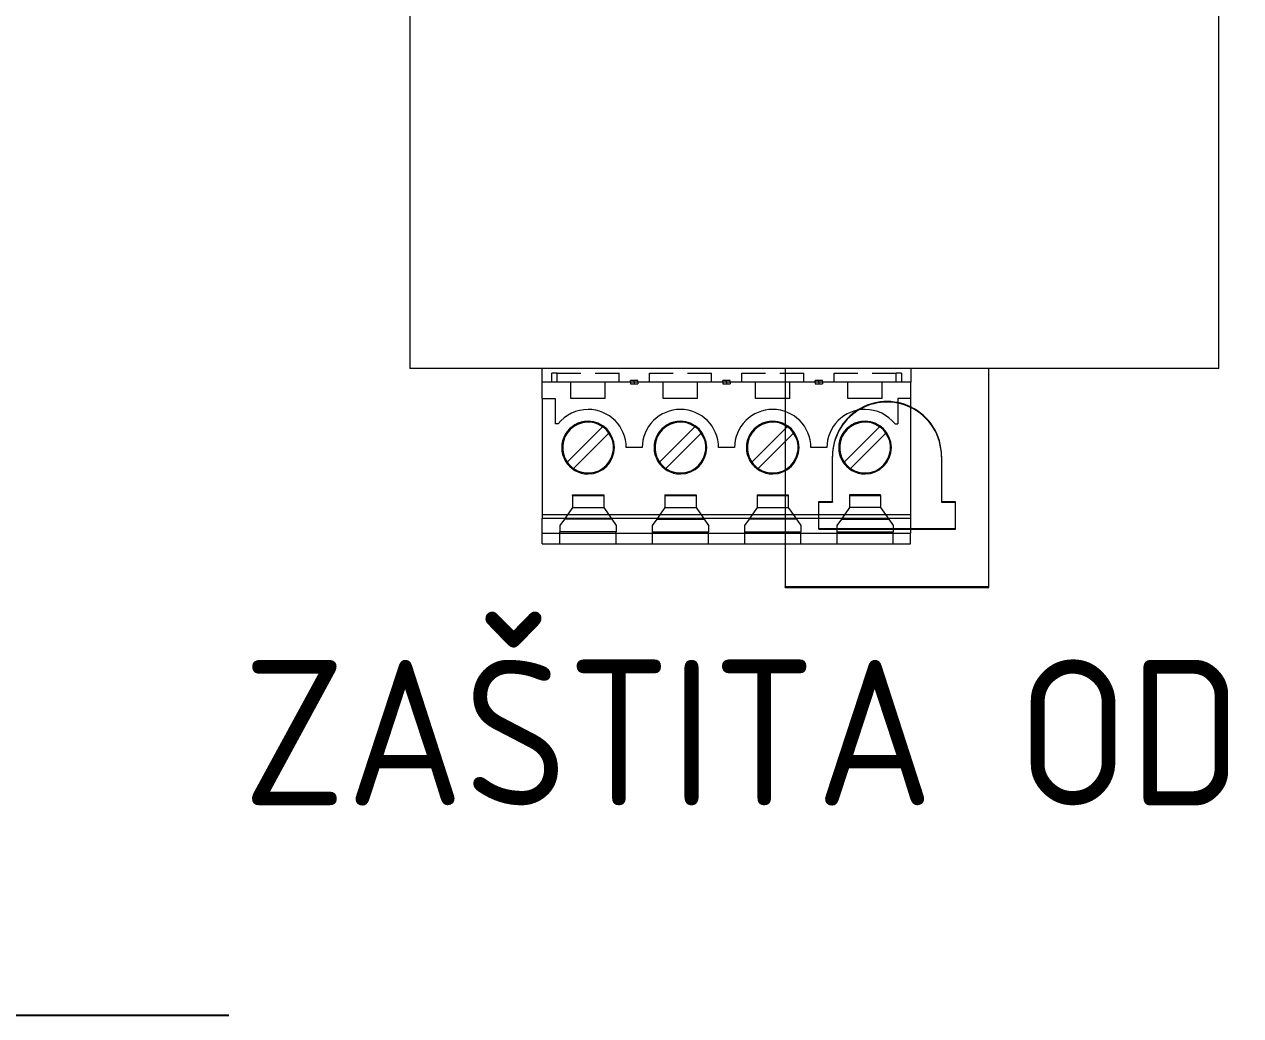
# Model space of a CAD drawing. Header units: millimetres. Extents: x 37984 to 70752, y 14140 to 37584.
# Drawn here: x 39291.3 to 39358.2, y 35629.1 to 35683.6 of the extents above; entities that cross this region are included whole.
import ezdxf

# ---------------------------------------------------------------- set-up
doc = ezdxf.new("R2010")
doc.units = ezdxf.units.MM
doc.set_wipeout_variables(frame=1)
doc.layers.add('! NO PLOT !', color=7, linetype='Continuous', true_color=0xff75dd, plot=False)
doc.layers.add('000-PI-Oprema', color=30, linetype='Continuous', lineweight=5)
doc.styles.add('PI0', font='isocpeur.ttf', dxfattribs={"width": 0.9})
doc.styles.get("Standard").update_dxf_attribs({"font": 'arial.ttf'})
doc.dimstyles.new('ISO-25', dxfattribs={"dimtxt": 4, "dimasz": 3, "dimexe": 1.25, "dimexo": 0.625, "dimtad": 1, "dimtxsty": 'Standard', "dimcen": 3, "dimadec": 0, "dimazin": 0, "dimtfac": 1, "dimtmove": 0, "dimatfit": 3, "dimfxl": 1, "dimarcsym": 0})

# ---------------------------------------------------------------- blocks, each defined once
blk = doc.blocks.new('P30_provjeriti')
at = {"layer": '000-PI-Oprema'}
for p, q in [((47301.487, 36608.899), (47301.477, 36608.899)), ((47301.477, 36608.899), (47301.477, 36608.899)), ((47301.487, 36607.999), (47301.487, 36608.899)), ((47301.487, 36608.899), (47301.487, 36608.899)), ((47321.767, 36608.899), (47301.487, 36608.899)), ((47302.017, 36608.899), (47302.017, 36608.899)), ((47302.167, 36608.899), (47302.167, 36608.899)), ((47302.312, 36608.899), (47302.312, 36608.899)), ((47302.517, 36608.899), (47302.517, 36608.899)), ((47303.069, 36608.899), (47303.069, 36608.899)), ((47303.069, 36607.999), (47303.069, 36608.899)), ((47303.617, 36608.899), (47303.617, 36608.899)), ((47304.417, 36608.899), (47304.417, 36608.899)), ((47304.966, 36608.899), (47304.966, 36608.899)), ((47304.966, 36607.999), (47304.966, 36608.899)), ((47305.517, 36608.899), (47305.517, 36608.899)), ((47305.722, 36608.899), (47305.722, 36608.899)), ((47306.557, 36608.999), (47306.356, 36608.999)), ((47306.356, 36608.899), (47306.356, 36608.999)), ((47306.356, 36608.899), (47306.356, 36608.799)), ((47306.356, 36608.799), (47306.758, 36608.799)), ((47306.758, 36608.999), (47306.557, 36608.999)), ((47306.557, 36608.899), (47306.557, 36608.999)), ((47306.557, 36608.899), (47306.557, 36608.799)), ((47306.758, 36608.899), (47306.758, 36608.999)), ((47306.758, 36608.899), (47306.758, 36608.799)), ((47307.392, 36608.899), (47307.392, 36608.899)), ((47307.597, 36608.899), (47307.597, 36608.899)), ((47308.149, 36608.899), (47308.149, 36608.899)), ((47308.149, 36607.999), (47308.149, 36608.899)), ((47308.697, 36608.899), (47308.697, 36608.899)), ((47309.497, 36608.899), (47309.497, 36608.899)), ((47310.046, 36608.899), (47310.046, 36608.899)), ((47310.046, 36607.999), (47310.046, 36608.899)), ((47310.597, 36608.899), (47310.597, 36608.899)), ((47310.802, 36608.899), (47310.802, 36608.899)), ((47311.637, 36608.999), (47311.436, 36608.999)), ((47311.436, 36608.899), (47311.436, 36608.999)), ((47311.436, 36608.899), (47311.436, 36608.799)), ((47311.436, 36608.799), (47311.838, 36608.799)), ((47311.838, 36608.999), (47311.637, 36608.999)), ((47311.637, 36608.899), (47311.637, 36608.999)), ((47311.637, 36608.899), (47311.637, 36608.799)), ((47311.838, 36608.899), (47311.838, 36608.999)), ((47311.838, 36608.899), (47311.838, 36608.799)), ((47312.472, 36608.899), (47312.472, 36608.899)), ((47312.677, 36608.899), (47312.677, 36608.899)), ((47313.229, 36608.899), (47313.229, 36608.899)), ((47313.229, 36607.999), (47313.229, 36608.899)), ((47313.777, 36608.899), (47313.777, 36608.899)), ((47314.577, 36608.899), (47314.577, 36608.899)), ((47315.126, 36608.899), (47315.126, 36608.899)), ((47315.126, 36607.999), (47315.126, 36608.899)), ((47315.677, 36608.899), (47315.677, 36608.899)), ((47315.882, 36608.899), (47315.882, 36608.899)), ((47316.717, 36608.999), (47316.516, 36608.999)), ((47316.516, 36608.899), (47316.516, 36608.999)), ((47316.516, 36608.899), (47316.516, 36608.799)), ((47316.516, 36608.799), (47316.918, 36608.799)), ((47316.918, 36608.999), (47316.717, 36608.999)), ((47316.717, 36608.899), (47316.717, 36608.999)), ((47316.717, 36608.899), (47316.717, 36608.799)), ((47316.918, 36608.899), (47316.918, 36608.999)), ((47316.918, 36608.899), (47316.918, 36608.799)), ((47317.552, 36608.899), (47317.552, 36608.899)), ((47317.757, 36608.899), (47317.757, 36608.899)), ((47318.309, 36608.899), (47318.309, 36608.899)), ((47318.309, 36607.999), (47318.309, 36608.899)), ((47318.857, 36608.899), (47318.857, 36608.899)), ((47319.657, 36608.899), (47319.657, 36608.899)), ((47320.206, 36608.899), (47320.206, 36608.899)), ((47320.206, 36607.999), (47320.206, 36608.899)), ((47320.757, 36608.899), (47320.757, 36608.899)), ((47320.962, 36608.899), (47320.962, 36608.899)), ((47321.107, 36608.899), (47321.107, 36608.899)), ((47321.257, 36608.899), (47321.257, 36608.899)), ((47321.767, 36608.899), (47321.767, 36608.899)), ((47321.767, 36608.899), (47321.767, 36607.999)), ((47321.797, 36608.899), (47321.767, 36608.899)), ((47321.797, 36608.899), (47321.797, 36608.899)), ((47301.487, 36607.999), (47301.487, 36601.399)), ((47301.487, 36607.999), (47301.487, 36607.999)), ((47301.487, 36607.999), (47302.217, 36607.999)), ((47302.217, 36607.999), (47302.217, 36607.999)), ((47302.217, 36607.999), (47302.217, 36606.599)), ((47303.069, 36607.999), (47303.069, 36607.999)), ((47304.966, 36607.999), (47303.069, 36607.999)), ((47304.966, 36607.999), (47304.966, 36607.999)), ((47308.149, 36607.999), (47308.149, 36607.999)), ((47310.046, 36607.999), (47308.149, 36607.999)), ((47310.046, 36607.999), (47310.046, 36607.999)), ((47313.229, 36607.999), (47313.229, 36607.999)), ((47315.126, 36607.999), (47313.229, 36607.999)), ((47315.126, 36607.999), (47315.126, 36607.999)), ((47318.309, 36607.999), (47318.309, 36607.999)), ((47320.206, 36607.999), (47318.309, 36607.999)), ((47320.206, 36607.999), (47320.206, 36607.999)), ((47321.767, 36607.999), (47321.057, 36607.999)), ((47321.057, 36607.999), (47321.057, 36606.599)), ((47321.057, 36607.999), (47321.057, 36607.999)), ((47321.767, 36607.999), (47321.767, 36601.399)), ((47321.767, 36607.999), (47321.767, 36607.999)), ((47302.217, 36606.599), (47302.217, 36606.599)), ((47302.368, 36606.599), (47302.217, 36606.599)), ((47302.368, 36606.599), (47302.368, 36606.599)), ((47302.867, 36604.502), (47304.815, 36606.45)), ((47303.027, 36606.289), (47303.027, 36606.289)), ((47305.168, 36606.097), (47303.22, 36604.148)), ((47304.815, 36606.45), (47304.815, 36606.45)), ((47305.168, 36606.097), (47305.168, 36606.097)), ((47309.895, 36606.45), (47307.947, 36604.502)), ((47308.107, 36606.289), (47308.107, 36606.289)), ((47310.248, 36606.097), (47308.3, 36604.148)), ((47309.895, 36606.45), (47309.895, 36606.45)), ((47310.248, 36606.097), (47310.248, 36606.097)), ((47313.027, 36604.502), (47314.975, 36606.45)), ((47313.187, 36606.289), (47313.187, 36606.289)), ((47315.328, 36606.097), (47313.38, 36604.148)), ((47314.975, 36606.45), (47314.975, 36606.45)), ((47315.328, 36606.097), (47315.328, 36606.097)), ((47320.055, 36606.45), (47318.107, 36604.502)), ((47318.267, 36606.289), (47318.267, 36606.289)), ((47320.408, 36606.097), (47318.46, 36604.148)), ((47320.055, 36606.45), (47320.055, 36606.45)), ((47320.408, 36606.097), (47320.408, 36606.097)), ((47320.907, 36606.599), (47320.907, 36606.599)), ((47320.907, 36606.599), (47321.057, 36606.599)), ((47321.057, 36606.599), (47321.057, 36606.599)), ((47306.117, 36605.299), (47306.117, 36605.299)), ((47306.997, 36605.299), (47306.117, 36605.299)), ((47306.997, 36605.299), (47306.997, 36605.299)), ((47311.197, 36605.299), (47311.197, 36605.299)), ((47312.077, 36605.299), (47311.197, 36605.299)), ((47312.077, 36605.299), (47312.077, 36605.299)), ((47316.277, 36605.299), (47316.277, 36605.299)), ((47317.157, 36605.299), (47316.277, 36605.299)), ((47317.157, 36605.299), (47317.157, 36605.299)), ((47317.467, 36602.334), (47317.467, 36604.834)), ((47323.467, 36604.834), (47323.467, 36602.334)), ((47302.867, 36604.502), (47302.867, 36604.502)), ((47303.22, 36604.148), (47303.22, 36604.148)), ((47305.007, 36604.309), (47305.007, 36604.309)), ((47307.947, 36604.502), (47307.947, 36604.502)), ((47308.3, 36604.148), (47308.3, 36604.148)), ((47310.087, 36604.309), (47310.087, 36604.309)), ((47313.027, 36604.502), (47313.027, 36604.502)), ((47313.38, 36604.148), (47313.38, 36604.148)), ((47315.167, 36604.309), (47315.167, 36604.309)), ((47318.107, 36604.502), (47318.107, 36604.502)), ((47318.46, 36604.148), (47318.46, 36604.148)), ((47320.247, 36604.309), (47320.247, 36604.309)), ((47303.157, 36602.665), (47303.157, 36602.699)), ((47303.157, 36602.699), (47304.877, 36602.699)), ((47303.157, 36602.699), (47303.157, 36602.699)), ((47303.157, 36602.665), (47304.877, 36602.665)), ((47303.157, 36602.665), (47303.157, 36601.999)), ((47304.877, 36602.699), (47304.877, 36602.665)), ((47304.877, 36602.699), (47304.877, 36602.699)), ((47304.877, 36602.665), (47304.877, 36601.999)), ((47308.237, 36602.699), (47309.957, 36602.699)), ((47308.237, 36602.699), (47308.237, 36602.699)), ((47308.237, 36602.699), (47308.237, 36602.665)), ((47308.237, 36602.665), (47309.957, 36602.665)), ((47308.237, 36602.665), (47308.237, 36601.999)), ((47309.957, 36602.699), (47309.957, 36602.699)), ((47309.957, 36602.699), (47309.957, 36602.665)), ((47309.957, 36602.665), (47309.957, 36601.999)), ((47313.317, 36602.699), (47313.317, 36602.699)), ((47313.317, 36602.699), (47313.317, 36602.665)), ((47313.317, 36602.699), (47315.037, 36602.699)), ((47313.317, 36602.665), (47313.317, 36601.999)), ((47313.317, 36602.665), (47315.037, 36602.665)), ((47315.037, 36602.699), (47315.037, 36602.699)), ((47315.037, 36602.699), (47315.037, 36602.665)), ((47315.037, 36602.665), (47315.037, 36601.999)), ((47320.117, 36602.699), (47318.397, 36602.699)), ((47318.397, 36602.699), (47318.397, 36602.699)), ((47318.397, 36602.699), (47318.397, 36602.665)), ((47318.397, 36602.665), (47318.397, 36601.999)), ((47318.397, 36602.665), (47320.117, 36602.665)), ((47320.117, 36602.699), (47320.117, 36602.699)), ((47320.117, 36602.665), (47320.117, 36602.699)), ((47320.117, 36602.665), (47320.117, 36601.999)), ((47303.157, 36601.999), (47302.714, 36601.366)), ((47303.157, 36601.999), (47303.157, 36601.999)), ((47303.157, 36601.999), (47304.877, 36601.999)), ((47304.877, 36601.999), (47305.321, 36601.366)), ((47304.877, 36601.999), (47304.877, 36601.999)), ((47308.237, 36601.999), (47307.794, 36601.366)), ((47308.237, 36601.999), (47308.237, 36601.999)), ((47308.237, 36601.999), (47309.957, 36601.999)), ((47309.957, 36601.999), (47310.401, 36601.366)), ((47309.957, 36601.999), (47309.957, 36601.999)), ((47313.317, 36601.999), (47312.874, 36601.366)), ((47313.317, 36601.999), (47313.317, 36601.999)), ((47313.317, 36601.999), (47315.037, 36601.999)), ((47315.037, 36601.999), (47315.481, 36601.366)), ((47315.037, 36601.999), (47315.037, 36601.999)), ((47316.717, 36602.334), (47317.467, 36602.334)), ((47316.717, 36600.834), (47316.717, 36602.334)), ((47316.717, 36602.303), (47317.467, 36602.303)), ((47317.467, 36602.334), (47317.467, 36602.303)), ((47318.397, 36601.999), (47317.954, 36601.366)), ((47320.117, 36601.999), (47318.397, 36601.999)), ((47318.397, 36601.999), (47318.397, 36601.999)), ((47320.117, 36601.999), (47320.561, 36601.366)), ((47320.117, 36601.999), (47320.117, 36601.999)), ((47323.467, 36602.334), (47324.217, 36602.334)), ((47323.467, 36602.334), (47323.467, 36602.303)), ((47323.467, 36602.303), (47324.217, 36602.303)), ((47324.217, 36602.334), (47324.217, 36600.834)), ((47321.767, 36601.604), (47301.487, 36601.604)), ((47301.487, 36601.399), (47301.487, 36601.399)), ((47321.767, 36601.399), (47301.487, 36601.399)), ((47301.487, 36600.599), (47301.487, 36601.399)), ((47302.714, 36601.366), (47302.467, 36601.014)), ((47305.321, 36601.366), (47302.714, 36601.366)), ((47305.321, 36601.366), (47305.567, 36601.014)), ((47307.794, 36601.366), (47307.547, 36601.014)), ((47307.794, 36601.366), (47310.401, 36601.366)), ((47310.401, 36601.366), (47310.647, 36601.014)), ((47312.874, 36601.366), (47312.627, 36601.014)), ((47315.481, 36601.366), (47312.874, 36601.366)), ((47315.481, 36601.366), (47315.727, 36601.014)), ((47317.954, 36601.366), (47317.707, 36601.014)), ((47317.954, 36601.366), (47320.561, 36601.366)), ((47320.561, 36601.366), (47320.807, 36601.014)), ((47321.767, 36601.399), (47321.767, 36601.399)), ((47321.767, 36601.399), (47321.767, 36600.599)), ((47302.467, 36601.014), (47302.467, 36601.014)), ((47302.467, 36601.014), (47302.467, 36600.673)), ((47302.467, 36599.999), (47302.467, 36600.673)), ((47305.567, 36600.673), (47302.467, 36600.673)), ((47305.567, 36601.014), (47305.567, 36601.014)), ((47305.567, 36601.014), (47305.567, 36600.673)), ((47305.567, 36599.999), (47305.567, 36600.673)), ((47307.547, 36601.014), (47307.547, 36601.014)), ((47307.547, 36601.014), (47307.547, 36600.673)), ((47307.547, 36600.673), (47307.547, 36599.999)), ((47307.547, 36600.673), (47310.647, 36600.673)), ((47310.647, 36601.014), (47310.647, 36600.673)), ((47310.647, 36601.014), (47310.647, 36601.014)), ((47310.647, 36599.999), (47310.647, 36600.673)), ((47312.627, 36601.014), (47312.627, 36601.014)), ((47312.627, 36601.014), (47312.627, 36600.673)), ((47312.627, 36600.673), (47312.627, 36599.999)), ((47312.627, 36600.673), (47315.727, 36600.673)), ((47315.727, 36601.014), (47315.727, 36601.014)), ((47315.727, 36601.014), (47315.727, 36600.673)), ((47315.727, 36599.999), (47315.727, 36600.673)), ((47316.717, 36600.834), (47316.717, 36600.803)), ((47321.767, 36600.834), (47316.717, 36600.834)), ((47324.217, 36600.803), (47316.717, 36600.803)), ((47317.707, 36601.014), (47317.707, 36601.014)), ((47317.707, 36601.014), (47317.707, 36600.673)), ((47317.707, 36600.673), (47317.707, 36599.999)), ((47317.707, 36600.673), (47320.807, 36600.673)), ((47320.807, 36601.014), (47320.807, 36601.014)), ((47320.807, 36601.014), (47320.807, 36600.673)), ((47320.807, 36599.999), (47320.807, 36600.673)), ((47324.217, 36600.834), (47321.767, 36600.834)), ((47324.217, 36600.834), (47324.217, 36600.803)), ((47301.487, 36599.999), (47301.487, 36600.599)), ((47301.487, 36600.599), (47321.767, 36600.599)), ((47301.487, 36599.999), (47301.487, 36599.999)), ((47301.487, 36599.999), (47321.767, 36599.999)), ((47302.467, 36599.999), (47302.467, 36599.999)), ((47305.567, 36599.999), (47305.567, 36599.999)), ((47307.547, 36599.999), (47307.547, 36599.999)), ((47310.647, 36599.999), (47310.647, 36599.999)), ((47312.627, 36599.999), (47312.627, 36599.999)), ((47314.867, 36599.999), (47314.867, 36597.634)), ((47315.727, 36599.999), (47315.727, 36599.999)), ((47317.707, 36599.999), (47317.707, 36599.999)), ((47320.807, 36599.999), (47320.807, 36599.999)), ((47321.767, 36599.999), (47321.767, 36600.599)), ((47321.767, 36599.999), (47321.767, 36599.999)), ((47326.067, 36597.634), (47314.867, 36597.634)), ((47314.867, 36597.603), (47314.867, 36597.634)), ((47314.867, 36597.603), (47326.067, 36597.603)), ((47326.067, 36597.603), (47326.067, 36597.634))]:
    blk.add_line(p, q, dxfattribs=at)
for centre, radius, start, end in [((47304.017, 36605.299), 2.1, 89.99998, 141.75337), ((47304.017, 36605.299), 2.1, 0, 89.99998), ((47309.097, 36605.299), 2.1, 89.99998, 180.00002), ((47309.097, 36605.299), 2.1, 0, 89.99998), ((47314.177, 36605.299), 2.1, 89.99998, 180.00002), ((47314.177, 36605.299), 2.1, 0, 89.99998), ((47319.257, 36605.299), 2.1, 89.99998, 180.00002), ((47319.257, 36605.299), 2.1, 38.24665, 89.99998), ((47304.017, 36605.299), 1.45, 89.99998, 270.00002), ((47304.017, 36605.299), 1.4, 55.28659, 134.99997), ((47304.017, 36605.299), 1.45, 270.00002, 89.99998), ((47309.097, 36605.299), 1.45, 89.99998, 270.00002), ((47309.097, 36605.299), 1.4, 55.28659, 134.99997), ((47309.097, 36605.299), 1.45, 270.00002, 89.99998), ((47314.177, 36605.299), 1.45, 89.99998, 270.00002), ((47314.177, 36605.299), 1.4, 55.28659, 134.99997), ((47314.177, 36605.299), 1.45, 270.00002, 89.99998), ((47319.257, 36605.299), 1.45, 89.99998, 270.00002), ((47319.257, 36605.299), 1.4, 55.28659, 134.99997), ((47319.257, 36605.299), 1.45, 270.00002, 89.99998), ((47304.017, 36605.299), 1.4, 134.99997, 214.71343), ((47304.017, 36605.299), 1.4, 34.71345, 55.28659), ((47304.017, 36605.299), 1.4, 315.00001, 34.71345), ((47309.097, 36605.299), 1.4, 134.99997, 214.71343), ((47309.097, 36605.299), 1.4, 34.71345, 55.28659), ((47309.097, 36605.299), 1.4, 315.00001, 34.71345), ((47314.177, 36605.299), 1.4, 134.99997, 214.71343), ((47314.177, 36605.299), 1.4, 34.71345, 55.28659), ((47314.177, 36605.299), 1.4, 315.00001, 34.71345), ((47319.257, 36605.299), 1.4, 134.99997, 214.71343), ((47319.257, 36605.299), 1.4, 34.71345, 55.28659), ((47319.257, 36605.299), 1.4, 315.00001, 34.71345), ((47304.017, 36605.299), 1.4, 214.71343, 235.28657), ((47304.017, 36605.299), 1.4, 235.28657, 315.00001), ((47309.097, 36605.299), 1.4, 214.71343, 235.28657), ((47309.097, 36605.299), 1.4, 235.28657, 315.00001), ((47314.177, 36605.299), 1.4, 214.71343, 235.28657), ((47314.177, 36605.299), 1.4, 235.28657, 315.00001), ((47319.257, 36605.299), 1.4, 214.71343, 235.28657), ((47319.257, 36605.299), 1.4, 235.28657, 315.00001)]:
    blk.add_arc(centre, radius, start, end, dxfattribs=at)
for centre, start_param, end_param in [((47320.467, 36604.834), -2.018985, 0), ((47320.467, 36604.803), -2.018985, 0), ((47320.467, 36604.834), 3.141593, 4.264201), ((47320.467, 36604.803), -3.141593, -2.018985)]:
    blk.add_ellipse(centre, major_axis=(-3, 0), ratio=0.999962, start_param=start_param, end_param=end_param, dxfattribs=at)
blk.add_wipeout([(47294.217, 36699.149), (47338.717, 36699.149), (47338.717, 36609.649), (47294.217, 36609.649)]).dxf.layer = '000-PI-Oprema'
for p, q in [((47294.217, 36631.89), (47294.217, 36609.649)), ((47338.717, 36609.649), (47338.717, 36631.89)), ((47294.217, 36609.649), (47294.217, 36609.649)), ((47338.717, 36609.649), (47294.217, 36609.649)), ((47301.477, 36609.649), (47301.477, 36609.649)), ((47301.477, 36609.649), (47301.477, 36608.899)), ((47302.312, 36609.399), (47302.017, 36609.399)), ((47302.017, 36608.899), (47302.017, 36609.399)), ((47302.312, 36608.899), (47302.312, 36609.399)), ((47302.312, 36609.399), (47303.617, 36609.399)), ((47304.417, 36609.399), (47305.722, 36609.399)), ((47305.722, 36608.899), (47305.722, 36609.399)), ((47307.392, 36608.899), (47307.392, 36609.399)), ((47307.392, 36609.399), (47308.697, 36609.399)), ((47309.497, 36609.399), (47310.802, 36609.399)), ((47310.802, 36608.899), (47310.802, 36609.399)), ((47312.472, 36608.899), (47312.472, 36609.399)), ((47312.472, 36609.399), (47313.777, 36609.399)), ((47314.577, 36609.399), (47315.882, 36609.399)), ((47314.867, 36609.649), (47314.867, 36609.649)), ((47314.867, 36609.649), (47314.867, 36599.999)), ((47315.882, 36608.899), (47315.882, 36609.399)), ((47317.552, 36608.899), (47317.552, 36609.399)), ((47317.552, 36609.399), (47318.857, 36609.399)), ((47319.657, 36609.399), (47320.962, 36609.399)), ((47320.962, 36608.899), (47320.962, 36609.399)), ((47321.257, 36609.399), (47320.962, 36609.399)), ((47321.257, 36609.399), (47321.257, 36608.899)), ((47321.797, 36609.649), (47321.797, 36609.649)), ((47321.797, 36608.899), (47321.797, 36609.649)), ((47326.067, 36609.649), (47326.067, 36609.649)), ((47326.067, 36597.634), (47326.067, 36609.649)), ((47338.717, 36609.649), (47338.717, 36609.649))]:
    blk.add_line(p, q, dxfattribs=at)
blk = doc.blocks.new('*D1157')
at = {"layer": '! NO PLOT !', "color": 0, "lineweight": -2, "ltscale": 0.25, "transparency": 16777216}
for p, q in [((39302.547, 35829.104), (39278.77, 35829.104)), ((39280.02, 35632.104), (39280.02, 35826.104)), ((39302.547, 35629.104), (39278.77, 35629.104))]:
    blk.add_line(p, q, dxfattribs=at)
at = {"layer": '! NO PLOT !', "color": 0, "ltscale": 0.25, "transparency": 16777216}
for points in [[(39279.52, 35826.104), (39280.52, 35826.104), (39280.02, 35829.104)], [(39279.52, 35632.104), (39280.52, 35632.104), (39280.02, 35629.104)]]:
    blk.add_solid(points, dxfattribs=at)
at = {"layer": 'Defpoints', "color": 0, "ltscale": 0.25, "transparency": 16777216}
for p in [(39280.02, 35829.104), (39303.172, 35829.104), (39303.172, 35629.104)]:
    blk.add_point(p, dxfattribs=at)
at = {"layer": '! NO PLOT !', "color": 0, "ltscale": 0.25, "transparency": 16777216, "insert": (39277.353, 35729.104), "char_height": 4, "attachment_point": 5, "rotation": 90}
blk.add_mtext('200', dxfattribs=at)

msp = doc.modelspace()

# ---------------------------------------------------------------- block references
at = {"layer": '000-PI-Oprema'}
msp.add_blockref('P30_provjeriti', (-7981.698, -944.946), dxfattribs=at)

# ---------------------------------------------------------------- texts
at = {"layer": '! NO PLOT !', "insert": (39364.246, 35644.669), "char_height": 8, "width": 202.05953, "attachment_point": 5, "style": 'PI0'}
msp.add_mtext('{\\fISOCPEUR|b0|i0|c238|p34;ZAŠTITA OD ZEMLJOSPOJA}', dxfattribs=at)

# ---------------------------------------------------------------- dimensions: what is measured, and where the dimension line sits
at = {"layer": '! NO PLOT !', "ltscale": 0.25}
dim = msp.add_linear_dim(base=(39280.02, 35829.104), p1=(39303.172, 35629.104), p2=(39303.172, 35829.104), angle=90, dimstyle='ISO-25', dxfattribs=at)
dim.commit()
dim.dimension.update_dxf_attribs({"geometry": '*D1157', "text_midpoint": (39277.353, 35729.104)})

doc.saveas('drawing.dxf')
